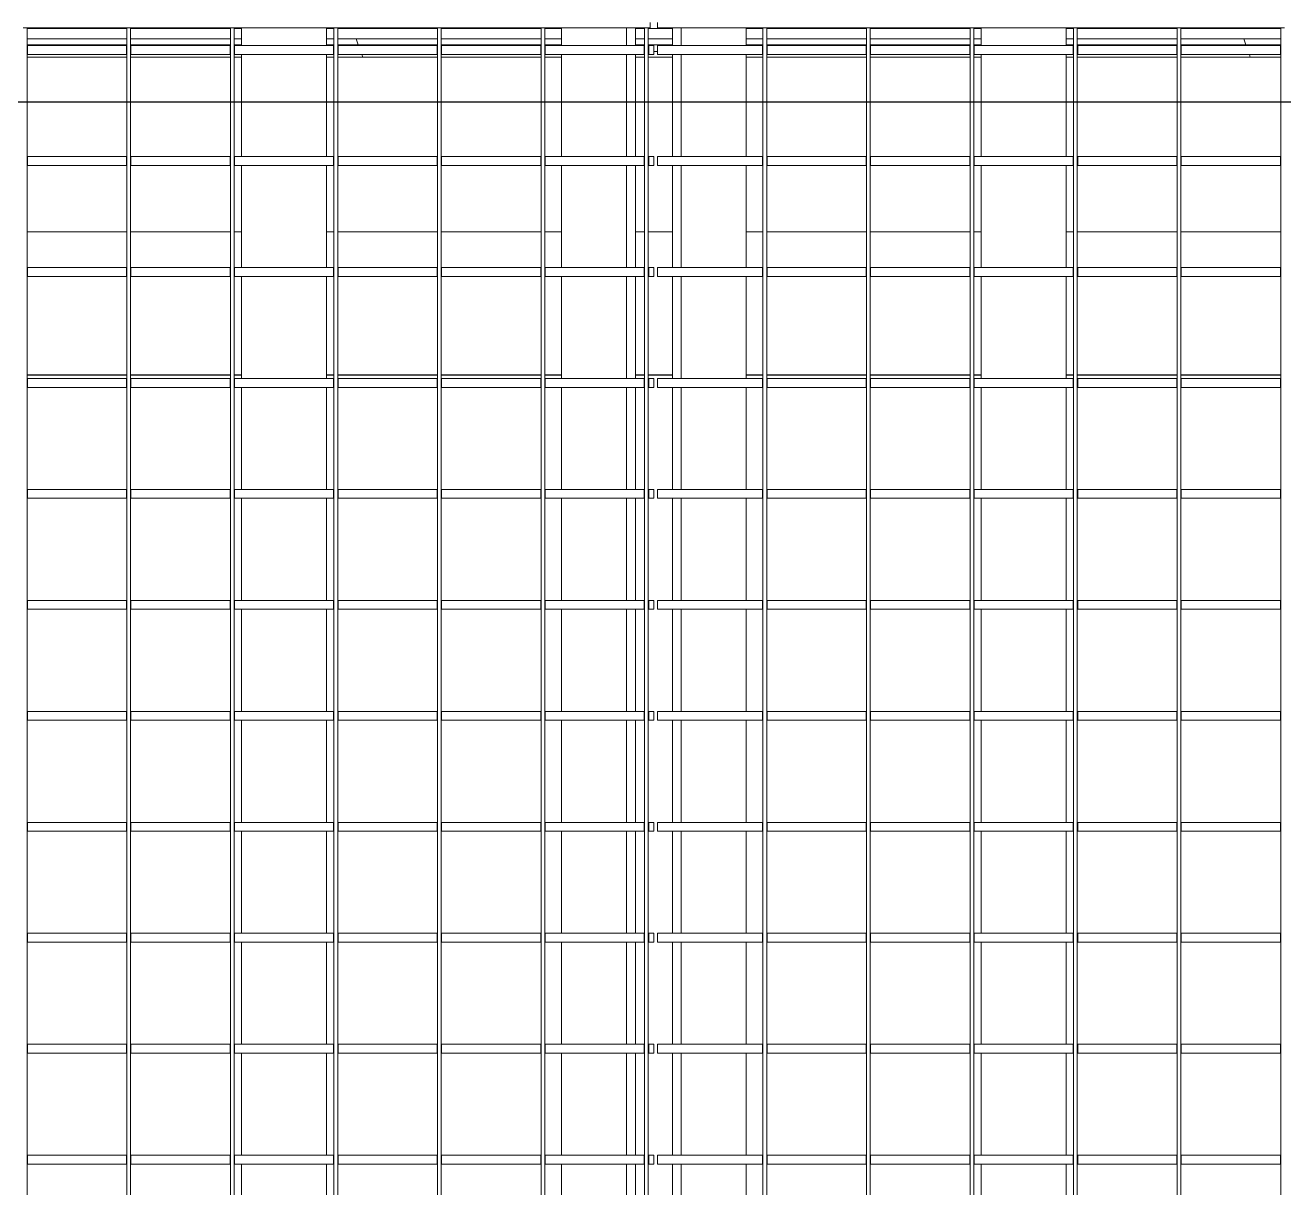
# Model space of a CAD drawing. Extents: x 28911 to 70911, y -59 to 29641.
# Drawn here: x 49923 to 51624, y 21295 to 22866 of the extents above; entities that cross this region are included whole.
import ezdxf

# ---------------------------------------------------------------- set-up
doc = ezdxf.new("R2010")
doc.units = 0
doc.header["$LTSCALE"] = 300
doc.header["$MEASUREMENT"] = 0
doc.linetypes.add('CONTINUA', pattern=[0])
for name, color, linetype, lineweight in [('21 CONTINUA 0.05', 6, 'Continuous', 9), ('22 CONTINUA 0.18', 3, 'Continuous', 18), ('23 CONTINUA 0.35', 4, 'Continuous', 35)]:
    doc.layers.add(name, color=color, linetype=linetype, lineweight=lineweight)

# ---------------------------------------------------------------- blocks, each defined once
blk = doc.blocks.new('A$Cdbd99e87')
at = {"layer": '21 CONTINUA 0.05', "color": 253, "linetype": 'Continuous'}
for p, q in [((4152.5, 1600), (4152.5, -1600)), ((4287.5, 1600), (4287.5, -1600)), ((4292.5, 1600), (4292.5, -1600)), ((4427.5, 1600), (4427.5, -1600)), ((4432.5, 1600), (4432.5, -1600)), ((4567.5, 1600), (4567.5, -1600)), ((4572.5, 1600), (4572.5, -1600)), ((4707.5, 1600), (4707.5, -1600)), ((4712.5, 1600), (4712.5, -1600)), ((4847.5, 1600), (4847.5, -1600)), ((4852.5, 1600), (4852.5, -1600)), ((5007.5, 1600), (5007.5, -1600)), ((5012.5, 1600), (5012.5, -1600)), ((5147.5, 1600), (5147.5, -1600)), ((5152.5, 1600), (5152.5, -1600)), ((5287.5, 1600), (5287.5, -1600)), ((5292.5, 1600), (5292.5, -1600)), ((5427.5, 1600), (5427.5, -1600)), ((5432.5, 1600), (5432.5, -1600)), ((5567.5, 1600), (5567.5, -1600)), ((5572.5, 1600), (5572.5, -1600)), ((5707.5, 1600), (5707.5, -1600)), ((5712.5, 1600), (5712.5, -1600)), ((5847.5, 1600), (5847.5, -1600)), ((4442.5, -64), (4442.5, 74)), ((4557.5, -64), (4557.5, 74)), ((4875, -64), (4875, 74)), ((4963, -64), (4963, 74)), ((4975, -64), (4975, 74)), ((5025, -64), (5025, 74)), ((5037, -64), (5037, 74)), ((5125, -64), (5125, 74)), ((5442.5, -64), (5442.5, 74)), ((5557.5, -64), (5557.5, 74)), ((4153, -64), (4152.5, -64)), ((4153, -64), (4153, -76)), ((4287, -64), (4153, -64)), ((4287, -64), (4287, -76)), ((4287.5, -64), (4287, -64)), ((4293, -64), (4292.5, -64)), ((4293, -64), (4293, -76)), ((4427, -64), (4293, -64)), ((4427, -64), (4427, -76)), ((4427.5, -64), (4427, -64)), ((4433, -64), (4432.5, -64)), ((4433, -64), (4433, -76)), ((4567, -64), (4433, -64)), ((4567, -64), (4567, -76)), ((4567.5, -64), (4567, -64)), ((4573, -64), (4572.5, -64)), ((4573, -64), (4573, -76)), ((4707, -64), (4573, -64)), ((4707, -64), (4707, -76)), ((4707.5, -64), (4707, -64)), ((4713, -64), (4712.5, -64)), ((4713, -64), (4713, -76)), ((4847, -64), (4713, -64)), ((4847, -64), (4847, -76)), ((4847.5, -64), (4847, -64)), ((4853, -64), (4852.5, -64)), ((4853, -64), (4853, -76)), ((4995, -64), (4853, -64)), ((4995, -64), (4995, -76)), ((5000, -64), (5000, -76)), ((5007, -64), (5000, -64)), ((5007, -64), (5007, -76)), ((5007.5, -64), (5007, -64)), ((5013, -64), (5012.5, -64)), ((5013, -64), (5013, -76)), ((5147, -64), (5013, -64)), ((5147, -64), (5147, -76)), ((5147.5, -64), (5147, -64)), ((5153, -64), (5152.5, -64)), ((5153, -64), (5153, -76)), ((5287, -64), (5153, -64)), ((5287, -64), (5287, -76)), ((5287.5, -64), (5287, -64)), ((5293, -64), (5292.5, -64)), ((5293, -64), (5293, -76)), ((5427, -64), (5293, -64)), ((5427, -64), (5427, -76)), ((5427.5, -64), (5427, -64)), ((5433, -64), (5432.5, -64)), ((5433, -64), (5433, -76)), ((5567, -64), (5433, -64)), ((5567, -64), (5567, -76)), ((5567.5, -64), (5567, -64)), ((5573, -64), (5572.5, -64)), ((5573, -64), (5573, -76)), ((5707, -64), (5573, -64)), ((5707, -64), (5707, -76)), ((5707.5, -64), (5707, -64)), ((5713, -64), (5712.5, -64)), ((5713, -64), (5713, -76)), ((5847, -64), (5713, -64)), ((5847, -64), (5847, -76)), ((5847.5, -64), (5847, -64)), ((4152.5, -76), (4153, -76)), ((4287, -76), (4153, -76)), ((4287, -76), (4287.5, -76)), ((4292.5, -76), (4293, -76)), ((4427, -76), (4293, -76)), ((4427, -76), (4427.5, -76)), ((4432.5, -76), (4433, -76)), ((4567, -76), (4433, -76)), ((4442.5, -214), (4442.5, -76)), ((4557.5, -214), (4557.5, -76)), ((4567, -76), (4567.5, -76)), ((4572.5, -76), (4573, -76)), ((4707, -76), (4573, -76)), ((4707, -76), (4707.5, -76)), ((4712.5, -76), (4713, -76)), ((4847, -76), (4713, -76)), ((4847, -76), (4847.5, -76)), ((4852.5, -76), (4853, -76)), ((4995, -76), (4853, -76)), ((4875, -214), (4875, -76)), ((4963, -214), (4963, -76)), ((4975, -214), (4975, -76)), ((5007, -76), (5000, -76)), ((5007, -76), (5007.5, -76)), ((5012.5, -76), (5013, -76)), ((5147, -76), (5013, -76)), ((5025, -214), (5025, -76)), ((5037, -214), (5037, -76)), ((5125, -214), (5125, -76)), ((5147, -76), (5147.5, -76)), ((5152.5, -76), (5153, -76)), ((5287, -76), (5153, -76)), ((5287, -76), (5287.5, -76)), ((5292.5, -76), (5293, -76)), ((5427, -76), (5293, -76)), ((5427, -76), (5427.5, -76)), ((5432.5, -76), (5433, -76)), ((5567, -76), (5433, -76)), ((5442.5, -214), (5442.5, -76)), ((5557.5, -214), (5557.5, -76)), ((5567, -76), (5567.5, -76)), ((5572.5, -76), (5573, -76)), ((5707, -76), (5573, -76)), ((5707, -76), (5707.5, -76)), ((5712.5, -76), (5713, -76)), ((5847, -76), (5713, -76)), ((5847, -76), (5847.5, -76)), ((4153, -214), (4152.5, -214)), ((4153, -214), (4153, -226)), ((4287, -214), (4153, -214)), ((4287, -214), (4287, -226)), ((4287.5, -214), (4287, -214)), ((4293, -214), (4292.5, -214)), ((4293, -214), (4293, -226)), ((4427, -214), (4293, -214)), ((4427, -214), (4427, -226)), ((4427.5, -214), (4427, -214)), ((4433, -214), (4432.5, -214)), ((4433, -214), (4433, -226)), ((4567, -214), (4433, -214)), ((4567, -214), (4567, -226)), ((4567.5, -214), (4567, -214)), ((4573, -214), (4572.5, -214)), ((4573, -214), (4573, -226)), ((4707, -214), (4573, -214)), ((4707, -214), (4707, -226)), ((4707.5, -214), (4707, -214)), ((4713, -214), (4712.5, -214)), ((4713, -214), (4713, -226)), ((4847, -214), (4713, -214)), ((4847, -214), (4847, -226)), ((4847.5, -214), (4847, -214)), ((4853, -214), (4852.5, -214)), ((4853, -214), (4853, -226)), ((4995, -214), (4853, -214)), ((4995, -214), (4995, -226)), ((5000, -214), (5000, -226)), ((5007, -214), (5000, -214)), ((5007, -214), (5007, -226)), ((5007.5, -214), (5007, -214)), ((5013, -214), (5012.5, -214)), ((5013, -214), (5013, -226)), ((5147, -214), (5013, -214)), ((5147, -214), (5147, -226)), ((5147.5, -214), (5147, -214)), ((5153, -214), (5152.5, -214)), ((5153, -214), (5153, -226)), ((5287, -214), (5153, -214)), ((5287, -214), (5287, -226)), ((5287.5, -214), (5287, -214)), ((5293, -214), (5292.5, -214)), ((5293, -214), (5293, -226)), ((5427, -214), (5293, -214)), ((5427, -214), (5427, -226)), ((5427.5, -214), (5427, -214)), ((5433, -214), (5432.5, -214)), ((5433, -214), (5433, -226)), ((5567, -214), (5433, -214)), ((5567, -214), (5567, -226)), ((5567.5, -214), (5567, -214)), ((5573, -214), (5572.5, -214)), ((5573, -214), (5573, -226)), ((5707, -214), (5573, -214)), ((5707, -214), (5707, -226)), ((5707.5, -214), (5707, -214)), ((5713, -214), (5712.5, -214)), ((5713, -214), (5713, -226)), ((5847, -214), (5713, -214)), ((5847, -214), (5847, -226)), ((5847.5, -214), (5847, -214)), ((4152.5, -226), (4153, -226)), ((4287, -226), (4153, -226)), ((4287, -226), (4287.5, -226)), ((4292.5, -226), (4293, -226)), ((4427, -226), (4293, -226)), ((4427, -226), (4427.5, -226)), ((4432.5, -226), (4433, -226)), ((4567, -226), (4433, -226)), ((4442.5, -364), (4442.5, -226)), ((4557.5, -364), (4557.5, -226)), ((4567, -226), (4567.5, -226)), ((4572.5, -226), (4573, -226)), ((4707, -226), (4573, -226)), ((4707, -226), (4707.5, -226)), ((4712.5, -226), (4713, -226)), ((4847, -226), (4713, -226)), ((4847, -226), (4847.5, -226)), ((4852.5, -226), (4853, -226)), ((4995, -226), (4853, -226)), ((4875, -364), (4875, -226)), ((4963, -364), (4963, -226)), ((4975, -364), (4975, -226)), ((5007, -226), (5000, -226)), ((5007, -226), (5007.5, -226)), ((5012.5, -226), (5013, -226)), ((5147, -226), (5013, -226)), ((5025, -364), (5025, -226)), ((5037, -364), (5037, -226)), ((5125, -364), (5125, -226)), ((5147, -226), (5147.5, -226)), ((5152.5, -226), (5153, -226)), ((5287, -226), (5153, -226)), ((5287, -226), (5287.5, -226)), ((5292.5, -226), (5293, -226)), ((5427, -226), (5293, -226)), ((5427, -226), (5427.5, -226)), ((5432.5, -226), (5433, -226)), ((5567, -226), (5433, -226)), ((5442.5, -364), (5442.5, -226)), ((5557.5, -364), (5557.5, -226)), ((5567, -226), (5567.5, -226)), ((5572.5, -226), (5573, -226)), ((5707, -226), (5573, -226)), ((5707, -226), (5707.5, -226)), ((5712.5, -226), (5713, -226)), ((5847, -226), (5713, -226)), ((5847, -226), (5847.5, -226)), ((4153, -364), (4152.5, -364)), ((4153, -364), (4153, -376)), ((4287, -364), (4153, -364)), ((4287, -364), (4287, -376)), ((4287.5, -364), (4287, -364)), ((4293, -364), (4292.5, -364)), ((4293, -364), (4293, -376)), ((4427, -364), (4293, -364)), ((4427, -364), (4427, -376)), ((4427.5, -364), (4427, -364)), ((4433, -364), (4432.5, -364)), ((4433, -364), (4433, -376)), ((4567, -364), (4433, -364)), ((4567, -364), (4567, -376)), ((4567.5, -364), (4567, -364)), ((4573, -364), (4572.5, -364)), ((4573, -364), (4573, -376)), ((4707, -364), (4573, -364)), ((4707, -364), (4707, -376)), ((4707.5, -364), (4707, -364)), ((4713, -364), (4712.5, -364)), ((4713, -364), (4713, -376)), ((4847, -364), (4713, -364)), ((4847, -364), (4847, -376)), ((4847.5, -364), (4847, -364)), ((4853, -364), (4852.5, -364)), ((4853, -364), (4853, -376)), ((4995, -364), (4853, -364)), ((4995, -364), (4995, -376)), ((5000, -364), (5000, -376)), ((5007, -364), (5000, -364)), ((5007, -364), (5007, -376)), ((5007.5, -364), (5007, -364)), ((5013, -364), (5012.5, -364)), ((5013, -364), (5013, -376)), ((5147, -364), (5013, -364)), ((5147, -364), (5147, -376)), ((5147.5, -364), (5147, -364)), ((5153, -364), (5152.5, -364)), ((5153, -364), (5153, -376)), ((5287, -364), (5153, -364)), ((5287, -364), (5287, -376)), ((5287.5, -364), (5287, -364)), ((5293, -364), (5292.5, -364)), ((5293, -364), (5293, -376)), ((5427, -364), (5293, -364)), ((5427, -364), (5427, -376)), ((5427.5, -364), (5427, -364)), ((5433, -364), (5432.5, -364)), ((5433, -364), (5433, -376)), ((5567, -364), (5433, -364)), ((5567, -364), (5567, -376)), ((5567.5, -364), (5567, -364)), ((5573, -364), (5572.5, -364)), ((5573, -364), (5573, -376)), ((5707, -364), (5573, -364)), ((5707, -364), (5707, -376)), ((5707.5, -364), (5707, -364)), ((5713, -364), (5712.5, -364)), ((5713, -364), (5713, -376)), ((5847, -364), (5713, -364)), ((5847, -364), (5847, -376)), ((5847.5, -364), (5847, -364)), ((4152.5, -376), (4153, -376)), ((4287, -376), (4153, -376)), ((4287, -376), (4287.5, -376)), ((4292.5, -376), (4293, -376)), ((4427, -376), (4293, -376)), ((4427, -376), (4427.5, -376)), ((4432.5, -376), (4433, -376)), ((4567, -376), (4433, -376)), ((4442.5, -514), (4442.5, -376)), ((4557.5, -514), (4557.5, -376)), ((4567, -376), (4567.5, -376)), ((4572.5, -376), (4573, -376)), ((4707, -376), (4573, -376)), ((4707, -376), (4707.5, -376)), ((4712.5, -376), (4713, -376)), ((4847, -376), (4713, -376)), ((4847, -376), (4847.5, -376)), ((4852.5, -376), (4853, -376)), ((4995, -376), (4853, -376)), ((4875, -514), (4875, -376)), ((4963, -514), (4963, -376)), ((4975, -514), (4975, -376)), ((5007, -376), (5000, -376)), ((5007, -376), (5007.5, -376)), ((5012.5, -376), (5013, -376)), ((5147, -376), (5013, -376)), ((5025, -514), (5025, -376)), ((5037, -514), (5037, -376)), ((5125, -514), (5125, -376)), ((5147, -376), (5147.5, -376)), ((5152.5, -376), (5153, -376)), ((5287, -376), (5153, -376)), ((5287, -376), (5287.5, -376)), ((5292.5, -376), (5293, -376)), ((5427, -376), (5293, -376)), ((5427, -376), (5427.5, -376)), ((5432.5, -376), (5433, -376)), ((5567, -376), (5433, -376)), ((5442.5, -514), (5442.5, -376)), ((5557.5, -514), (5557.5, -376)), ((5567, -376), (5567.5, -376)), ((5572.5, -376), (5573, -376)), ((5707, -376), (5573, -376)), ((5707, -376), (5707.5, -376)), ((5712.5, -376), (5713, -376)), ((5847, -376), (5713, -376)), ((5847, -376), (5847.5, -376)), ((4153, -514), (4152.5, -514)), ((4152.5, -526), (4153, -526)), ((4153, -514), (4153, -526)), ((4287, -514), (4153, -514)), ((4287, -526), (4153, -526)), ((4287, -514), (4287, -526)), ((4287.5, -514), (4287, -514)), ((4287, -526), (4287.5, -526)), ((4293, -514), (4292.5, -514)), ((4292.5, -526), (4293, -526)), ((4293, -514), (4293, -526)), ((4427, -514), (4293, -514)), ((4427, -526), (4293, -526)), ((4427, -514), (4427, -526)), ((4427.5, -514), (4427, -514)), ((4427, -526), (4427.5, -526)), ((4433, -514), (4432.5, -514)), ((4432.5, -526), (4433, -526)), ((4433, -514), (4433, -526)), ((4567, -514), (4433, -514)), ((4567, -526), (4433, -526)), ((4442.5, -664), (4442.5, -526)), ((4557.5, -664), (4557.5, -526)), ((4567, -514), (4567, -526)), ((4567.5, -514), (4567, -514)), ((4567, -526), (4567.5, -526)), ((4573, -514), (4572.5, -514)), ((4572.5, -526), (4573, -526)), ((4573, -514), (4573, -526)), ((4707, -514), (4573, -514)), ((4707, -526), (4573, -526)), ((4707, -514), (4707, -526)), ((4707.5, -514), (4707, -514)), ((4707, -526), (4707.5, -526)), ((4713, -514), (4712.5, -514)), ((4712.5, -526), (4713, -526)), ((4713, -514), (4713, -526)), ((4847, -514), (4713, -514)), ((4847, -526), (4713, -526)), ((4847, -514), (4847, -526)), ((4847.5, -514), (4847, -514)), ((4847, -526), (4847.5, -526)), ((4853, -514), (4852.5, -514)), ((4852.5, -526), (4853, -526)), ((4853, -514), (4853, -526)), ((4995, -514), (4853, -514)), ((4995, -526), (4853, -526)), ((4875, -664), (4875, -526)), ((4963, -664), (4963, -526)), ((4975, -664), (4975, -526)), ((4995, -514), (4995, -526)), ((5000, -514), (5000, -526)), ((5007, -514), (5000, -514)), ((5007, -526), (5000, -526)), ((5007, -514), (5007, -526)), ((5007.5, -514), (5007, -514)), ((5007, -526), (5007.5, -526)), ((5013, -514), (5012.5, -514)), ((5012.5, -526), (5013, -526)), ((5013, -514), (5013, -526)), ((5147, -514), (5013, -514)), ((5147, -526), (5013, -526)), ((5025, -664), (5025, -526)), ((5037, -664), (5037, -526)), ((5125, -664), (5125, -526)), ((5147, -514), (5147, -526)), ((5147.5, -514), (5147, -514)), ((5147, -526), (5147.5, -526)), ((5153, -514), (5152.5, -514)), ((5152.5, -526), (5153, -526)), ((5153, -514), (5153, -526)), ((5287, -514), (5153, -514)), ((5287, -526), (5153, -526)), ((5287, -514), (5287, -526)), ((5287.5, -514), (5287, -514)), ((5287, -526), (5287.5, -526)), ((5293, -514), (5292.5, -514)), ((5292.5, -526), (5293, -526)), ((5293, -514), (5293, -526)), ((5427, -514), (5293, -514)), ((5427, -526), (5293, -526)), ((5427, -514), (5427, -526)), ((5427.5, -514), (5427, -514)), ((5427, -526), (5427.5, -526)), ((5433, -514), (5432.5, -514)), ((5432.5, -526), (5433, -526)), ((5433, -514), (5433, -526)), ((5567, -514), (5433, -514)), ((5567, -526), (5433, -526)), ((5442.5, -664), (5442.5, -526)), ((5557.5, -664), (5557.5, -526)), ((5567, -514), (5567, -526)), ((5567.5, -514), (5567, -514)), ((5567, -526), (5567.5, -526)), ((5573, -514), (5572.5, -514)), ((5572.5, -526), (5573, -526)), ((5573, -514), (5573, -526)), ((5707, -514), (5573, -514)), ((5707, -526), (5573, -526)), ((5707, -514), (5707, -526)), ((5707.5, -514), (5707, -514)), ((5707, -526), (5707.5, -526)), ((5713, -514), (5712.5, -514)), ((5712.5, -526), (5713, -526)), ((5713, -514), (5713, -526)), ((5847, -514), (5713, -514)), ((5847, -526), (5713, -526)), ((5847, -514), (5847, -526)), ((5847.5, -514), (5847, -514)), ((5847, -526), (5847.5, -526)), ((4153, -664), (4152.5, -664)), ((4152.5, -676), (4153, -676)), ((4153, -664), (4153, -676)), ((4287, -664), (4153, -664)), ((4287, -676), (4153, -676)), ((4287, -664), (4287, -676)), ((4287.5, -664), (4287, -664)), ((4287, -676), (4287.5, -676)), ((4293, -664), (4292.5, -664)), ((4292.5, -676), (4293, -676)), ((4293, -664), (4293, -676)), ((4427, -664), (4293, -664)), ((4427, -676), (4293, -676)), ((4427, -664), (4427, -676)), ((4427.5, -664), (4427, -664)), ((4427, -676), (4427.5, -676)), ((4433, -664), (4432.5, -664)), ((4432.5, -676), (4433, -676)), ((4433, -664), (4433, -676)), ((4567, -664), (4433, -664)), ((4567, -676), (4433, -676)), ((4442.5, -814), (4442.5, -676)), ((4557.5, -814), (4557.5, -676)), ((4567, -664), (4567, -676)), ((4567.5, -664), (4567, -664)), ((4567, -676), (4567.5, -676)), ((4573, -664), (4572.5, -664)), ((4572.5, -676), (4573, -676)), ((4573, -664), (4573, -676)), ((4707, -664), (4573, -664)), ((4707, -676), (4573, -676)), ((4707, -664), (4707, -676)), ((4707.5, -664), (4707, -664)), ((4707, -676), (4707.5, -676)), ((4713, -664), (4712.5, -664)), ((4712.5, -676), (4713, -676)), ((4713, -664), (4713, -676)), ((4847, -664), (4713, -664)), ((4847, -676), (4713, -676)), ((4847, -664), (4847, -676)), ((4847.5, -664), (4847, -664)), ((4847, -676), (4847.5, -676)), ((4853, -664), (4852.5, -664)), ((4852.5, -676), (4853, -676)), ((4853, -664), (4853, -676)), ((4995, -664), (4853, -664)), ((4995, -676), (4853, -676)), ((4875, -814), (4875, -676)), ((4963, -814), (4963, -676)), ((4975, -814), (4975, -676)), ((4995, -664), (4995, -676)), ((5000, -664), (5000, -676)), ((5007, -664), (5000, -664)), ((5007, -676), (5000, -676)), ((5007, -664), (5007, -676)), ((5007.5, -664), (5007, -664)), ((5007, -676), (5007.5, -676)), ((5013, -664), (5012.5, -664)), ((5012.5, -676), (5013, -676)), ((5013, -664), (5013, -676)), ((5147, -664), (5013, -664)), ((5147, -676), (5013, -676)), ((5025, -814), (5025, -676)), ((5037, -814), (5037, -676)), ((5125, -814), (5125, -676)), ((5147, -664), (5147, -676)), ((5147.5, -664), (5147, -664)), ((5147, -676), (5147.5, -676)), ((5153, -664), (5152.5, -664)), ((5152.5, -676), (5153, -676)), ((5153, -664), (5153, -676)), ((5287, -664), (5153, -664)), ((5287, -676), (5153, -676)), ((5287, -664), (5287, -676)), ((5287.5, -664), (5287, -664)), ((5287, -676), (5287.5, -676)), ((5293, -664), (5292.5, -664)), ((5292.5, -676), (5293, -676)), ((5293, -664), (5293, -676)), ((5427, -664), (5293, -664)), ((5427, -676), (5293, -676)), ((5427, -664), (5427, -676)), ((5427.5, -664), (5427, -664)), ((5427, -676), (5427.5, -676)), ((5433, -664), (5432.5, -664)), ((5432.5, -676), (5433, -676)), ((5433, -664), (5433, -676)), ((5567, -664), (5433, -664)), ((5567, -676), (5433, -676)), ((5442.5, -814), (5442.5, -676)), ((5557.5, -814), (5557.5, -676)), ((5567, -664), (5567, -676)), ((5567.5, -664), (5567, -664)), ((5567, -676), (5567.5, -676)), ((5573, -664), (5572.5, -664)), ((5572.5, -676), (5573, -676)), ((5573, -664), (5573, -676)), ((5707, -664), (5573, -664)), ((5707, -676), (5573, -676)), ((5707, -664), (5707, -676)), ((5707.5, -664), (5707, -664)), ((5707, -676), (5707.5, -676)), ((5713, -664), (5712.5, -664)), ((5712.5, -676), (5713, -676)), ((5713, -664), (5713, -676)), ((5847, -664), (5713, -664)), ((5847, -676), (5713, -676)), ((5847, -664), (5847, -676)), ((5847.5, -664), (5847, -664)), ((5847, -676), (5847.5, -676)), ((4153, -814), (4152.5, -814)), ((4153, -814), (4153, -826)), ((4287, -814), (4153, -814)), ((4287, -814), (4287, -826)), ((4287.5, -814), (4287, -814)), ((4293, -814), (4292.5, -814)), ((4293, -814), (4293, -826)), ((4427, -814), (4293, -814)), ((4427, -814), (4427, -826)), ((4427.5, -814), (4427, -814)), ((4433, -814), (4432.5, -814)), ((4433, -814), (4433, -826)), ((4567, -814), (4433, -814)), ((4567, -814), (4567, -826)), ((4567.5, -814), (4567, -814)), ((4573, -814), (4572.5, -814)), ((4573, -814), (4573, -826)), ((4707, -814), (4573, -814)), ((4707, -814), (4707, -826)), ((4707.5, -814), (4707, -814)), ((4713, -814), (4712.5, -814)), ((4713, -814), (4713, -826)), ((4847, -814), (4713, -814)), ((4847, -814), (4847, -826)), ((4847.5, -814), (4847, -814)), ((4853, -814), (4852.5, -814)), ((4853, -814), (4853, -826)), ((4995, -814), (4853, -814)), ((4995, -814), (4995, -826)), ((5007, -814), (5000, -814)), ((5000, -814), (5000, -826)), ((5007, -814), (5007, -826)), ((5007.5, -814), (5007, -814)), ((5013, -814), (5012.5, -814)), ((5013, -814), (5013, -826)), ((5147, -814), (5013, -814)), ((5147, -814), (5147, -826)), ((5147.5, -814), (5147, -814)), ((5153, -814), (5152.5, -814)), ((5153, -814), (5153, -826)), ((5287, -814), (5153, -814)), ((5287, -814), (5287, -826)), ((5287.5, -814), (5287, -814)), ((5293, -814), (5292.5, -814)), ((5293, -814), (5293, -826)), ((5427, -814), (5293, -814)), ((5427, -814), (5427, -826)), ((5427.5, -814), (5427, -814)), ((5433, -814), (5432.5, -814)), ((5433, -814), (5433, -826)), ((5567, -814), (5433, -814)), ((5567, -814), (5567, -826)), ((5567.5, -814), (5567, -814)), ((5573, -814), (5572.5, -814)), ((5573, -814), (5573, -826)), ((5707, -814), (5573, -814)), ((5707, -814), (5707, -826)), ((5707.5, -814), (5707, -814)), ((5713, -814), (5712.5, -814)), ((5713, -814), (5713, -826)), ((5847, -814), (5713, -814)), ((5847, -814), (5847, -826)), ((5847.5, -814), (5847, -814)), ((4152.5, -826), (4153, -826)), ((4287, -826), (4153, -826)), ((4287, -826), (4287.5, -826)), ((4292.5, -826), (4293, -826)), ((4427, -826), (4293, -826)), ((4427, -826), (4427.5, -826)), ((4432.5, -826), (4433, -826)), ((4567, -826), (4433, -826)), ((4442.5, -964), (4442.5, -826)), ((4557.5, -964), (4557.5, -826)), ((4567, -826), (4567.5, -826)), ((4572.5, -826), (4573, -826)), ((4707, -826), (4573, -826)), ((4707, -826), (4707.5, -826)), ((4712.5, -826), (4713, -826)), ((4847, -826), (4713, -826)), ((4847, -826), (4847.5, -826)), ((4852.5, -826), (4853, -826)), ((4995, -826), (4853, -826)), ((4875, -964), (4875, -826)), ((4963, -964), (4963, -826)), ((4975, -964), (4975, -826)), ((5007, -826), (5000, -826)), ((5007, -826), (5007.5, -826)), ((5012.5, -826), (5013, -826)), ((5147, -826), (5013, -826)), ((5025, -964), (5025, -826)), ((5037, -964), (5037, -826)), ((5125, -964), (5125, -826)), ((5147, -826), (5147.5, -826)), ((5152.5, -826), (5153, -826)), ((5287, -826), (5153, -826)), ((5287, -826), (5287.5, -826)), ((5292.5, -826), (5293, -826)), ((5427, -826), (5293, -826)), ((5427, -826), (5427.5, -826)), ((5432.5, -826), (5433, -826)), ((5567, -826), (5433, -826)), ((5442.5, -964), (5442.5, -826)), ((5557.5, -964), (5557.5, -826)), ((5567, -826), (5567.5, -826)), ((5572.5, -826), (5573, -826)), ((5707, -826), (5573, -826)), ((5707, -826), (5707.5, -826)), ((5712.5, -826), (5713, -826)), ((5847, -826), (5713, -826)), ((5847, -826), (5847.5, -826)), ((4153, -964), (4152.5, -964)), ((4153, -964), (4153, -976)), ((4287, -964), (4153, -964)), ((4287, -964), (4287, -976)), ((4287.5, -964), (4287, -964)), ((4293, -964), (4292.5, -964)), ((4293, -964), (4293, -976)), ((4427, -964), (4293, -964)), ((4427, -964), (4427, -976)), ((4427.5, -964), (4427, -964)), ((4433, -964), (4432.5, -964)), ((4433, -964), (4433, -976)), ((4567, -964), (4433, -964)), ((4567, -964), (4567, -976)), ((4567.5, -964), (4567, -964)), ((4573, -964), (4572.5, -964)), ((4573, -964), (4573, -976)), ((4707, -964), (4573, -964)), ((4707, -964), (4707, -976)), ((4707.5, -964), (4707, -964)), ((4713, -964), (4712.5, -964)), ((4713, -964), (4713, -976)), ((4847, -964), (4713, -964)), ((4847, -964), (4847, -976)), ((4847.5, -964), (4847, -964)), ((4853, -964), (4852.5, -964)), ((4853, -964), (4853, -976)), ((4995, -964), (4853, -964)), ((4995, -964), (4995, -976)), ((5007, -964), (5000, -964)), ((5000, -964), (5000, -976)), ((5007, -964), (5007, -976)), ((5007.5, -964), (5007, -964)), ((5013, -964), (5012.5, -964)), ((5013, -964), (5013, -976)), ((5147, -964), (5013, -964)), ((5147, -964), (5147, -976)), ((5147.5, -964), (5147, -964)), ((5153, -964), (5152.5, -964)), ((5153, -964), (5153, -976)), ((5287, -964), (5153, -964)), ((5287, -964), (5287, -976)), ((5287.5, -964), (5287, -964)), ((5293, -964), (5292.5, -964)), ((5293, -964), (5293, -976)), ((5427, -964), (5293, -964)), ((5427, -964), (5427, -976)), ((5427.5, -964), (5427, -964)), ((5433, -964), (5432.5, -964)), ((5433, -964), (5433, -976)), ((5567, -964), (5433, -964)), ((5567, -964), (5567, -976)), ((5567.5, -964), (5567, -964)), ((5573, -964), (5572.5, -964)), ((5573, -964), (5573, -976)), ((5707, -964), (5573, -964)), ((5707, -964), (5707, -976)), ((5707.5, -964), (5707, -964)), ((5713, -964), (5712.5, -964)), ((5713, -964), (5713, -976)), ((5847, -964), (5713, -964)), ((5847, -964), (5847, -976)), ((5847.5, -964), (5847, -964)), ((4152.5, -976), (4153, -976)), ((4287, -976), (4153, -976)), ((4287, -976), (4287.5, -976)), ((4292.5, -976), (4293, -976)), ((4427, -976), (4293, -976)), ((4427, -976), (4427.5, -976)), ((4432.5, -976), (4433, -976)), ((4567, -976), (4433, -976)), ((4442.5, -1114), (4442.5, -976)), ((4557.5, -1114), (4557.5, -976)), ((4567, -976), (4567.5, -976)), ((4572.5, -976), (4573, -976)), ((4707, -976), (4573, -976)), ((4707, -976), (4707.5, -976)), ((4712.5, -976), (4713, -976)), ((4847, -976), (4713, -976)), ((4847, -976), (4847.5, -976)), ((4852.5, -976), (4853, -976)), ((4995, -976), (4853, -976)), ((4875, -1114), (4875, -976)), ((4963, -1114), (4963, -976)), ((4975, -1114), (4975, -976)), ((5007, -976), (5000, -976)), ((5007, -976), (5007.5, -976)), ((5012.5, -976), (5013, -976)), ((5147, -976), (5013, -976)), ((5025, -1114), (5025, -976)), ((5037, -1114), (5037, -976)), ((5125, -1114), (5125, -976)), ((5147, -976), (5147.5, -976)), ((5152.5, -976), (5153, -976)), ((5287, -976), (5153, -976)), ((5287, -976), (5287.5, -976)), ((5292.5, -976), (5293, -976)), ((5427, -976), (5293, -976)), ((5427, -976), (5427.5, -976)), ((5432.5, -976), (5433, -976)), ((5567, -976), (5433, -976)), ((5442.5, -1114), (5442.5, -976)), ((5557.5, -1114), (5557.5, -976)), ((5567, -976), (5567.5, -976)), ((5572.5, -976), (5573, -976)), ((5707, -976), (5573, -976)), ((5707, -976), (5707.5, -976)), ((5712.5, -976), (5713, -976)), ((5847, -976), (5713, -976)), ((5847, -976), (5847.5, -976)), ((4153, -1114), (4152.5, -1114)), ((4153, -1114), (4153, -1126)), ((4287, -1114), (4153, -1114)), ((4287, -1114), (4287, -1126)), ((4287.5, -1114), (4287, -1114)), ((4293, -1114), (4292.5, -1114)), ((4293, -1114), (4293, -1126)), ((4427, -1114), (4293, -1114)), ((4427, -1114), (4427, -1126)), ((4427.5, -1114), (4427, -1114)), ((4433, -1114), (4432.5, -1114)), ((4433, -1114), (4433, -1126)), ((4567, -1114), (4433, -1114)), ((4567, -1114), (4567, -1126)), ((4567.5, -1114), (4567, -1114)), ((4573, -1114), (4572.5, -1114)), ((4573, -1114), (4573, -1126)), ((4707, -1114), (4573, -1114)), ((4707, -1114), (4707, -1126)), ((4707.5, -1114), (4707, -1114)), ((4713, -1114), (4712.5, -1114)), ((4713, -1114), (4713, -1126)), ((4847, -1114), (4713, -1114)), ((4847, -1114), (4847, -1126)), ((4847.5, -1114), (4847, -1114)), ((4853, -1114), (4852.5, -1114)), ((4853, -1114), (4853, -1126)), ((4995, -1114), (4853, -1114)), ((4995, -1114), (4995, -1126)), ((5000, -1114), (5000, -1126)), ((5007, -1114), (5000, -1114)), ((5007, -1114), (5007, -1126)), ((5007.5, -1114), (5007, -1114)), ((5013, -1114), (5012.5, -1114)), ((5013, -1114), (5013, -1126)), ((5147, -1114), (5013, -1114)), ((5147, -1114), (5147, -1126)), ((5147.5, -1114), (5147, -1114)), ((5153, -1114), (5152.5, -1114)), ((5153, -1114), (5153, -1126)), ((5287, -1114), (5153, -1114)), ((5287, -1114), (5287, -1126)), ((5287.5, -1114), (5287, -1114)), ((5293, -1114), (5292.5, -1114)), ((5293, -1114), (5293, -1126)), ((5427, -1114), (5293, -1114)), ((5427, -1114), (5427, -1126)), ((5427.5, -1114), (5427, -1114)), ((5433, -1114), (5432.5, -1114)), ((5433, -1114), (5433, -1126)), ((5567, -1114), (5433, -1114)), ((5567, -1114), (5567, -1126)), ((5567.5, -1114), (5567, -1114)), ((5573, -1114), (5572.5, -1114)), ((5573, -1114), (5573, -1126)), ((5707, -1114), (5573, -1114)), ((5707, -1114), (5707, -1126)), ((5707.5, -1114), (5707, -1114)), ((5713, -1114), (5712.5, -1114)), ((5713, -1114), (5713, -1126)), ((5847, -1114), (5713, -1114)), ((5847, -1114), (5847, -1126)), ((5847.5, -1114), (5847, -1114)), ((4152.5, -1126), (4153, -1126)), ((4152.5, -1130.3), (4287.5, -1130.3)), ((4152.5, -1130.5), (4287.5, -1130.5)), ((4287.5, -1131), (4152.5, -1131)), ((4287, -1126), (4153, -1126)), ((4287, -1126), (4287.5, -1126)), ((4292.5, -1126), (4293, -1126)), ((4292.5, -1130.3), (4427.5, -1130.3)), ((4292.5, -1130.5), (4427.5, -1130.5)), ((4427.5, -1131), (4292.5, -1131)), ((4427, -1126), (4293, -1126)), ((4427, -1126), (4427.5, -1126)), ((4432.5, -1126), (4433, -1126)), ((4432.5, -1130.3), (4442.5, -1130.3)), ((4432.5, -1130.5), (4442.5, -1130.5)), ((4442.5, -1131), (4432.5, -1131)), ((4567, -1126), (4433, -1126)), ((4442.5, -1264), (4442.5, -1126)), ((4557.5, -1264), (4557.5, -1126)), ((4557.5, -1130.3), (4567.5, -1130.3)), ((4557.5, -1130.5), (4567.5, -1130.5)), ((4567.5, -1131), (4557.5, -1131)), ((4567, -1126), (4567.5, -1126)), ((4572.5, -1126), (4573, -1126)), ((4572.5, -1130.3), (4707.5, -1130.3)), ((4572.5, -1130.5), (4707.5, -1130.5)), ((4707.5, -1131), (4572.5, -1131)), ((4707, -1126), (4573, -1126)), ((4707, -1126), (4707.5, -1126)), ((4712.5, -1126), (4713, -1126)), ((4712.5, -1130.3), (4847.5, -1130.3)), ((4712.5, -1130.5), (4847.5, -1130.5)), ((4847.5, -1131), (4712.5, -1131)), ((4847, -1126), (4713, -1126)), ((4847, -1126), (4847.5, -1126)), ((4852.5, -1126), (4853, -1126)), ((4852.5, -1130.3), (4875, -1130.3)), ((4852.5, -1130.5), (4875, -1130.5)), ((4875, -1131), (4852.5, -1131)), ((4995, -1126), (4853, -1126)), ((4875, -1264), (4875, -1126)), ((4963, -1264), (4963, -1126)), ((4975, -1264), (4975, -1126)), ((4975, -1130.3), (5007.5, -1130.3)), ((4975, -1130.5), (5007.5, -1130.5)), ((5007.5, -1131), (4975, -1131)), ((5007, -1126), (5000, -1126)), ((5007, -1126), (5007.5, -1126)), ((5012.5, -1126), (5013, -1126)), ((5012.5, -1130.3), (5025, -1130.3)), ((5012.5, -1130.5), (5025, -1130.5)), ((5025, -1131), (5012.5, -1131)), ((5147, -1126), (5013, -1126)), ((5025, -1264), (5025, -1126)), ((5037, -1264), (5037, -1126)), ((5125, -1264), (5125, -1126)), ((5125, -1130.3), (5147.5, -1130.3)), ((5125, -1130.5), (5147.5, -1130.5)), ((5147.5, -1131), (5125, -1131)), ((5147, -1126), (5147.5, -1126)), ((5152.5, -1126), (5153, -1126)), ((5152.5, -1130.3), (5287.5, -1130.3)), ((5152.5, -1130.5), (5287.5, -1130.5)), ((5287.5, -1131), (5152.5, -1131)), ((5287, -1126), (5153, -1126)), ((5287, -1126), (5287.5, -1126)), ((5292.5, -1126), (5293, -1126)), ((5292.5, -1130.3), (5427.5, -1130.3)), ((5292.5, -1130.5), (5427.5, -1130.5)), ((5427.5, -1131), (5292.5, -1131)), ((5427, -1126), (5293, -1126)), ((5427, -1126), (5427.5, -1126)), ((5432.5, -1126), (5433, -1126)), ((5432.5, -1130.3), (5442.5, -1130.3)), ((5432.5, -1130.5), (5442.5, -1130.5)), ((5442.5, -1131), (5432.5, -1131)), ((5567, -1126), (5433, -1126)), ((5442.5, -1264), (5442.5, -1126)), ((5557.5, -1264), (5557.5, -1126)), ((5557.5, -1130.3), (5567.5, -1130.3)), ((5557.5, -1130.5), (5567.5, -1130.5)), ((5567.5, -1131), (5557.5, -1131)), ((5567, -1126), (5567.5, -1126)), ((5572.5, -1126), (5573, -1126)), ((5572.5, -1130.3), (5707.5, -1130.3)), ((5572.5, -1130.5), (5707.5, -1130.5)), ((5707.5, -1131), (5572.5, -1131)), ((5707, -1126), (5573, -1126)), ((5707, -1126), (5707.5, -1126)), ((5712.5, -1126), (5713, -1126)), ((5712.5, -1130.3), (5847.5, -1130.3)), ((5712.5, -1130.5), (5847.5, -1130.5)), ((5847.5, -1131), (5712.5, -1131)), ((5847, -1126), (5713, -1126)), ((5847, -1126), (5847.5, -1126)), ((4153, -1264), (4152.5, -1264)), ((4152.5, -1276), (4153, -1276)), ((4153, -1264), (4153, -1276)), ((4287, -1264), (4153, -1264)), ((4287, -1276), (4153, -1276)), ((4287, -1264), (4287, -1276)), ((4287.5, -1264), (4287, -1264)), ((4287, -1276), (4287.5, -1276)), ((4293, -1264), (4292.5, -1264)), ((4292.5, -1276), (4293, -1276)), ((4293, -1264), (4293, -1276)), ((4427, -1264), (4293, -1264)), ((4427, -1276), (4293, -1276)), ((4427, -1264), (4427, -1276)), ((4427.5, -1264), (4427, -1264)), ((4427, -1276), (4427.5, -1276)), ((4433, -1264), (4432.5, -1264)), ((4432.5, -1276), (4433, -1276)), ((4433, -1264), (4433, -1276)), ((4567, -1264), (4433, -1264)), ((4567, -1276), (4433, -1276)), ((4442.5, -1414), (4442.5, -1276)), ((4557.5, -1414), (4557.5, -1276)), ((4567, -1264), (4567, -1276)), ((4567.5, -1264), (4567, -1264)), ((4567, -1276), (4567.5, -1276)), ((4573, -1264), (4572.5, -1264)), ((4572.5, -1276), (4573, -1276)), ((4573, -1264), (4573, -1276)), ((4707, -1264), (4573, -1264)), ((4707, -1276), (4573, -1276)), ((4707, -1264), (4707, -1276)), ((4707.5, -1264), (4707, -1264)), ((4707, -1276), (4707.5, -1276)), ((4713, -1264), (4712.5, -1264)), ((4712.5, -1276), (4713, -1276)), ((4713, -1264), (4713, -1276)), ((4847, -1264), (4713, -1264)), ((4847, -1276), (4713, -1276)), ((4847, -1264), (4847, -1276)), ((4847.5, -1264), (4847, -1264)), ((4847, -1276), (4847.5, -1276)), ((4853, -1264), (4852.5, -1264)), ((4852.5, -1276), (4853, -1276)), ((4853, -1264), (4853, -1276)), ((4995, -1264), (4853, -1264)), ((4995, -1276), (4853, -1276)), ((4875, -1414), (4875, -1276)), ((4963, -1414), (4963, -1276)), ((4975, -1414), (4975, -1276)), ((4995, -1264), (4995, -1276)), ((5000, -1264), (5000, -1276)), ((5007, -1264), (5000, -1264)), ((5007, -1276), (5000, -1276)), ((5007, -1264), (5007, -1276)), ((5007.5, -1264), (5007, -1264)), ((5007, -1276), (5007.5, -1276)), ((5013, -1264), (5012.5, -1264)), ((5012.5, -1276), (5013, -1276)), ((5013, -1264), (5013, -1276)), ((5147, -1264), (5013, -1264)), ((5147, -1276), (5013, -1276)), ((5025, -1414), (5025, -1276)), ((5037, -1414), (5037, -1276)), ((5125, -1414), (5125, -1276)), ((5147, -1264), (5147, -1276)), ((5147.5, -1264), (5147, -1264)), ((5147, -1276), (5147.5, -1276)), ((5153, -1264), (5152.5, -1264)), ((5152.5, -1276), (5153, -1276)), ((5153, -1264), (5153, -1276)), ((5287, -1264), (5153, -1264)), ((5287, -1276), (5153, -1276)), ((5287, -1264), (5287, -1276)), ((5287.5, -1264), (5287, -1264)), ((5287, -1276), (5287.5, -1276)), ((5293, -1264), (5292.5, -1264)), ((5292.5, -1276), (5293, -1276)), ((5293, -1264), (5293, -1276)), ((5427, -1264), (5293, -1264)), ((5427, -1276), (5293, -1276)), ((5427, -1264), (5427, -1276)), ((5427.5, -1264), (5427, -1264)), ((5427, -1276), (5427.5, -1276)), ((5433, -1264), (5432.5, -1264)), ((5432.5, -1276), (5433, -1276)), ((5433, -1264), (5433, -1276)), ((5567, -1264), (5433, -1264)), ((5567, -1276), (5433, -1276)), ((5442.5, -1414), (5442.5, -1276)), ((5557.5, -1414), (5557.5, -1276)), ((5567, -1264), (5567, -1276)), ((5567.5, -1264), (5567, -1264)), ((5567, -1276), (5567.5, -1276)), ((5573, -1264), (5572.5, -1264)), ((5572.5, -1276), (5573, -1276)), ((5573, -1264), (5573, -1276)), ((5707, -1264), (5573, -1264)), ((5707, -1276), (5573, -1276)), ((5707, -1264), (5707, -1276)), ((5707.5, -1264), (5707, -1264)), ((5707, -1276), (5707.5, -1276)), ((5713, -1264), (5712.5, -1264)), ((5712.5, -1276), (5713, -1276)), ((5713, -1264), (5713, -1276)), ((5847, -1264), (5713, -1264)), ((5847, -1276), (5713, -1276)), ((5847, -1264), (5847, -1276)), ((5847.5, -1264), (5847, -1264)), ((5847, -1276), (5847.5, -1276)), ((4287.5, -1324), (4152.5, -1324)), ((4427.5, -1324), (4292.5, -1324)), ((4442.5, -1324), (4432.5, -1324)), ((4567.5, -1324), (4557.5, -1324)), ((4707.5, -1324), (4572.5, -1324)), ((4847.5, -1324), (4712.5, -1324)), ((4875, -1324), (4852.5, -1324)), ((5007.5, -1324), (4975, -1324)), ((5025, -1324), (5012.5, -1324)), ((5147.5, -1324), (5125, -1324)), ((5287.5, -1324), (5152.5, -1324)), ((5427.5, -1324), (5292.5, -1324)), ((5442.5, -1324), (5432.5, -1324)), ((5567.5, -1324), (5557.5, -1324)), ((5707.5, -1324), (5572.5, -1324)), ((5847.5, -1324), (5712.5, -1324)), ((4153, -1414), (4152.5, -1414)), ((4152.5, -1426), (4153, -1426)), ((4153, -1414), (4153, -1426)), ((4287, -1414), (4153, -1414)), ((4287, -1426), (4153, -1426)), ((4287, -1414), (4287, -1426)), ((4287.5, -1414), (4287, -1414)), ((4287, -1426), (4287.5, -1426)), ((4293, -1414), (4292.5, -1414)), ((4292.5, -1426), (4293, -1426)), ((4293, -1414), (4293, -1426)), ((4427, -1414), (4293, -1414)), ((4427, -1426), (4293, -1426)), ((4427, -1414), (4427, -1426)), ((4427.5, -1414), (4427, -1414)), ((4427, -1426), (4427.5, -1426)), ((4433, -1414), (4432.5, -1414)), ((4432.5, -1426), (4433, -1426)), ((4433, -1414), (4433, -1426)), ((4567, -1414), (4433, -1414)), ((4567, -1426), (4433, -1426)), ((4442.5, -1564), (4442.5, -1426)), ((4557.5, -1564), (4557.5, -1426)), ((4567, -1414), (4567, -1426)), ((4567.5, -1414), (4567, -1414)), ((4567, -1426), (4567.5, -1426)), ((4573, -1414), (4572.5, -1414)), ((4572.5, -1426), (4573, -1426)), ((4573, -1414), (4573, -1426)), ((4707, -1414), (4573, -1414)), ((4707, -1426), (4573, -1426)), ((4707, -1414), (4707, -1426)), ((4707.5, -1414), (4707, -1414)), ((4707, -1426), (4707.5, -1426)), ((4713, -1414), (4712.5, -1414)), ((4712.5, -1426), (4713, -1426)), ((4713, -1414), (4713, -1426)), ((4847, -1414), (4713, -1414)), ((4847, -1426), (4713, -1426)), ((4847, -1414), (4847, -1426)), ((4847.5, -1414), (4847, -1414)), ((4847, -1426), (4847.5, -1426)), ((4853, -1414), (4852.5, -1414)), ((4852.5, -1426), (4853, -1426)), ((4853, -1414), (4853, -1426)), ((4995, -1414), (4853, -1414)), ((4995, -1426), (4853, -1426)), ((4875, -1564), (4875, -1426)), ((4963, -1564), (4963, -1426)), ((4975, -1564), (4975, -1426)), ((4995, -1414), (4995, -1426)), ((5000, -1414), (5000, -1426)), ((5007, -1414), (5000, -1414)), ((5007, -1426), (5000, -1426)), ((5007, -1414), (5007, -1426)), ((5007.5, -1414), (5007, -1414)), ((5007, -1426), (5007.5, -1426)), ((5013, -1414), (5012.5, -1414)), ((5012.5, -1426), (5013, -1426)), ((5013, -1414), (5013, -1426)), ((5147, -1414), (5013, -1414)), ((5147, -1426), (5013, -1426)), ((5025, -1564), (5025, -1426)), ((5037, -1564), (5037, -1426)), ((5125, -1564), (5125, -1426)), ((5147, -1414), (5147, -1426)), ((5147.5, -1414), (5147, -1414)), ((5147, -1426), (5147.5, -1426)), ((5153, -1414), (5152.5, -1414)), ((5152.5, -1426), (5153, -1426)), ((5153, -1414), (5153, -1426)), ((5287, -1414), (5153, -1414)), ((5287, -1426), (5153, -1426)), ((5287, -1414), (5287, -1426)), ((5287.5, -1414), (5287, -1414)), ((5287, -1426), (5287.5, -1426)), ((5293, -1414), (5292.5, -1414)), ((5292.5, -1426), (5293, -1426)), ((5293, -1414), (5293, -1426)), ((5427, -1414), (5293, -1414)), ((5427, -1426), (5293, -1426)), ((5427, -1414), (5427, -1426)), ((5427.5, -1414), (5427, -1414)), ((5427, -1426), (5427.5, -1426)), ((5433, -1414), (5432.5, -1414)), ((5432.5, -1426), (5433, -1426)), ((5433, -1414), (5433, -1426)), ((5567, -1414), (5433, -1414)), ((5567, -1426), (5433, -1426)), ((5442.5, -1564), (5442.5, -1426)), ((5557.5, -1564), (5557.5, -1426)), ((5567, -1414), (5567, -1426)), ((5567.5, -1414), (5567, -1414)), ((5567, -1426), (5567.5, -1426)), ((5573, -1414), (5572.5, -1414)), ((5572.5, -1426), (5573, -1426)), ((5573, -1414), (5573, -1426)), ((5707, -1414), (5573, -1414)), ((5707, -1426), (5573, -1426)), ((5707, -1414), (5707, -1426)), ((5707.5, -1414), (5707, -1414)), ((5707, -1426), (5707.5, -1426)), ((5713, -1414), (5712.5, -1414)), ((5712.5, -1426), (5713, -1426)), ((5713, -1414), (5713, -1426)), ((5847, -1414), (5713, -1414)), ((5847, -1426), (5713, -1426)), ((5847, -1414), (5847, -1426)), ((5847.5, -1414), (5847, -1414)), ((5847, -1426), (5847.5, -1426)), ((4152.5, -1560.3), (4287.5, -1560.3)), ((4153, -1564), (4152.5, -1564)), ((4153, -1564), (4153, -1576)), ((4287, -1564), (4153, -1564)), ((4193.6, -1560.3), (4194.9, -1564)), ((4287, -1564), (4287, -1576)), ((4287.5, -1564), (4287, -1564)), ((4292.5, -1560.3), (4427.5, -1560.3)), ((4293, -1564), (4292.5, -1564)), ((4293, -1564), (4293, -1576)), ((4427, -1564), (4293, -1564)), ((4427, -1564), (4427, -1576)), ((4427.5, -1564), (4427, -1564)), ((4432.5, -1560.3), (4442.5, -1560.3)), ((4433, -1564), (4432.5, -1564)), ((4433, -1564), (4433, -1576)), ((4567, -1564), (4433, -1564)), ((4557.5, -1560.3), (4567.5, -1560.3)), ((4567, -1564), (4567, -1576)), ((4567.5, -1564), (4567, -1564)), ((4572.5, -1560.3), (4707.5, -1560.3)), ((4573, -1564), (4572.5, -1564)), ((4573, -1564), (4573, -1576)), ((4707, -1564), (4573, -1564)), ((4707, -1564), (4707, -1576)), ((4707.5, -1564), (4707, -1564)), ((4712.5, -1560.3), (4847.5, -1560.3)), ((4713, -1564), (4712.5, -1564)), ((4713, -1564), (4713, -1576)), ((4847, -1564), (4713, -1564)), ((4847, -1564), (4847, -1576)), ((4847.5, -1564), (4847, -1564)), ((4852.5, -1560.3), (4875, -1560.3)), ((4853, -1564), (4852.5, -1564)), ((4853, -1564), (4853, -1576)), ((4995, -1564), (4853, -1564)), ((4975, -1560.3), (5007.5, -1560.3)), ((4995, -1564), (4995, -1576)), ((5007, -1564), (5000, -1564)), ((5000, -1564), (5000, -1576)), ((5007, -1564), (5007, -1576)), ((5007.5, -1564), (5007, -1564)), ((5012.5, -1560.3), (5025, -1560.3)), ((5013, -1564), (5012.5, -1564)), ((5013, -1564), (5013, -1576)), ((5147, -1564), (5013, -1564)), ((5125, -1560.3), (5147.5, -1560.3)), ((5147, -1564), (5147, -1576)), ((5147.5, -1564), (5147, -1564)), ((5152.5, -1560.3), (5287.5, -1560.3)), ((5153, -1564), (5152.5, -1564)), ((5153, -1564), (5153, -1576)), ((5287, -1564), (5153, -1564)), ((5287, -1564), (5287, -1576)), ((5287.5, -1564), (5287, -1564)), ((5292.5, -1560.3), (5393.6, -1560.3)), ((5293, -1564), (5292.5, -1564)), ((5293, -1564), (5293, -1576)), ((5427, -1564), (5293, -1564)), ((5393.6, -1560.3), (5394.9, -1564)), ((5393.6, -1560.3), (5427.5, -1560.3)), ((5427, -1564), (5427, -1576)), ((5427.5, -1564), (5427, -1564)), ((5432.5, -1560.3), (5442.5, -1560.3)), ((5433, -1564), (5432.5, -1564)), ((5433, -1564), (5433, -1576)), ((5567, -1564), (5433, -1564)), ((5557.5, -1560.3), (5567.5, -1560.3)), ((5567, -1564), (5567, -1576)), ((5567.5, -1564), (5567, -1564)), ((5572.5, -1560.3), (5707.5, -1560.3)), ((5573, -1564), (5572.5, -1564)), ((5573, -1564), (5573, -1576)), ((5707, -1564), (5573, -1564)), ((5707, -1564), (5707, -1576)), ((5707.5, -1564), (5707, -1564)), ((5712.5, -1560.3), (5847.5, -1560.3)), ((5713, -1564), (5712.5, -1564)), ((5713, -1564), (5713, -1576)), ((5847, -1564), (5713, -1564)), ((5847, -1564), (5847, -1576)), ((5847.5, -1564), (5847, -1564)), ((4152.5, -1576), (4153, -1576)), ((4152.5, -1577.2), (4287.5, -1577.2)), ((4287, -1576), (4153, -1576)), ((4199.6, -1577.2), (4199.2, -1576)), ((4199.6, -1577.2), (4202.4, -1585)), ((4287, -1576), (4287.5, -1576)), ((4292.5, -1576), (4293, -1576)), ((4292.5, -1577.2), (4427.5, -1577.2)), ((4427, -1576), (4293, -1576)), ((4427, -1576), (4427.5, -1576)), ((4432.5, -1576), (4433, -1576)), ((4432.5, -1577.2), (4442.5, -1577.2)), ((4567, -1576), (4433, -1576)), ((4442.5, -1600), (4442.5, -1576)), ((4557.5, -1600), (4557.5, -1576)), ((4557.5, -1577.2), (4567.5, -1577.2)), ((4567, -1576), (4567.5, -1576)), ((4572.5, -1576), (4573, -1576)), ((4572.5, -1577.2), (4707.5, -1577.2)), ((4707, -1576), (4573, -1576)), ((4707, -1576), (4707.5, -1576)), ((4712.5, -1576), (4713, -1576)), ((4712.5, -1577.2), (4847.5, -1577.2)), ((4847, -1576), (4713, -1576)), ((4847, -1576), (4847.5, -1576)), ((4852.5, -1576), (4853, -1576)), ((4852.5, -1577.2), (4875, -1577.2)), ((4995, -1576), (4853, -1576)), ((4875, -1600), (4875, -1576)), ((4963, -1600), (4963, -1576)), ((4975, -1600), (4975, -1576)), ((4975, -1577.2), (5007.5, -1577.2)), ((5000, -1568.1), (4995, -1568.1)), ((5007, -1576), (5000, -1576)), ((5007, -1576), (5007.5, -1576)), ((5012.5, -1576), (5013, -1576)), ((5012.5, -1577.2), (5025, -1577.2)), ((5147, -1576), (5013, -1576)), ((5025, -1600), (5025, -1576)), ((5037, -1600), (5037, -1576)), ((5125, -1600), (5125, -1576)), ((5125, -1577.2), (5147.5, -1577.2)), ((5147, -1576), (5147.5, -1576)), ((5152.5, -1576), (5153, -1576)), ((5152.5, -1577.2), (5287.5, -1577.2)), ((5287, -1576), (5153, -1576)), ((5287, -1576), (5287.5, -1576)), ((5292.5, -1576), (5293, -1576)), ((5292.5, -1577.2), (5399.6, -1577.2)), ((5427, -1576), (5293, -1576)), ((5399.6, -1577.2), (5399.2, -1576)), ((5399.6, -1577.2), (5402.4, -1585)), ((5399.6, -1577.2), (5427.5, -1577.2)), ((5427, -1576), (5427.5, -1576)), ((5432.5, -1576), (5433, -1576)), ((5432.5, -1577.2), (5442.5, -1577.2)), ((5567, -1576), (5433, -1576)), ((5442.5, -1600), (5442.5, -1576)), ((5557.5, -1600), (5557.5, -1576)), ((5557.5, -1577.2), (5567.5, -1577.2)), ((5567, -1576), (5567.5, -1576)), ((5572.5, -1576), (5573, -1576)), ((5572.5, -1577.2), (5707.5, -1577.2)), ((5707, -1576), (5573, -1576)), ((5707, -1576), (5707.5, -1576)), ((5712.5, -1576), (5713, -1576)), ((5712.5, -1577.2), (5847.5, -1577.2)), ((5847, -1576), (5713, -1576)), ((5847, -1576), (5847.5, -1576)), ((4152.5, -1585), (4287.5, -1585)), ((4292.5, -1585), (4427.5, -1585)), ((4432.5, -1585), (4442.5, -1585)), ((4557.5, -1585), (4567.5, -1585)), ((4572.5, -1585), (4707.5, -1585)), ((4712.5, -1585), (4847.5, -1585)), ((4852.5, -1585), (4875, -1585)), ((4975, -1585), (5007.5, -1585)), ((5012.5, -1585), (5025, -1585)), ((5125, -1585), (5147.5, -1585)), ((5152.5, -1585), (5287.5, -1585)), ((5292.5, -1585), (5402.4, -1585)), ((5402.4, -1585), (5427.5, -1585)), ((5432.5, -1585), (5442.5, -1585)), ((5557.5, -1585), (5567.5, -1585)), ((5572.5, -1585), (5707.5, -1585)), ((5712.5, -1585), (5847.5, -1585))]:
    blk.add_line(p, q, dxfattribs=at)
at = {"layer": '22 CONTINUA 0.18', "color": 253, "linetype": 'Continuous'}
for p, q in [((4152.5, -1599), (4287.5, -1599)), ((4292.5, -1599), (4427.5, -1599)), ((4432.5, -1599), (4442.5, -1599)), ((4557.5, -1599), (4567.5, -1599)), ((4572.5, -1599), (4707.5, -1599)), ((4712.5, -1599), (4847.5, -1599)), ((4852.5, -1599), (4875, -1599)), ((5007.5, -1599), (4975, -1599)), ((5025, -1599), (5012.5, -1599)), ((5125, -1599), (5147.5, -1599)), ((5152.5, -1599), (5287.5, -1599)), ((5292.5, -1599), (5427.5, -1599)), ((5432.5, -1599), (5442.5, -1599)), ((5557.5, -1599), (5567.5, -1599)), ((5572.5, -1599), (5707.5, -1599)), ((5712.5, -1599), (5847.5, -1599)), ((4152.5, -1600), (4147.5, -1600)), ((4287.5, -1600), (4152.5, -1600)), ((4292.5, -1600), (4287.5, -1600)), ((4427.5, -1600), (4292.5, -1600)), ((4432.5, -1600), (4427.5, -1600)), ((4477.2, -1600), (4432.5, -1600)), ((4522.8, -1600), (4477.2, -1600)), ((4567.5, -1600), (4522.8, -1600)), ((4572.5, -1600), (4567.5, -1600)), ((4707.5, -1600), (4572.5, -1600)), ((4712.5, -1600), (4707.5, -1600)), ((4847.5, -1600), (4712.5, -1600)), ((4852.5, -1600), (4847.5, -1600)), ((4916.7, -1600), (4852.5, -1600)), ((4916.7, -1600), (4939.4, -1600)), ((4963, -1600), (4939.4, -1600)), ((4995, -1600), (4963, -1600)), ((4995, -1607.1), (4995, -1600)), ((5007.5, -1600), (5005, -1600)), ((5005, -1607.1), (5005, -1600)), ((5012.5, -1600), (5007.5, -1600)), ((5037, -1600), (5012.5, -1600)), ((5037, -1600), (5060.6, -1600)), ((5083.3, -1600), (5060.6, -1600)), ((5147.5, -1600), (5083.3, -1600)), ((5152.5, -1600), (5147.5, -1600)), ((5287.5, -1600), (5152.5, -1600)), ((5292.5, -1600), (5287.5, -1600)), ((5427.5, -1600), (5292.5, -1600)), ((5432.5, -1600), (5427.5, -1600)), ((5477.2, -1600), (5432.5, -1600)), ((5522.8, -1600), (5477.2, -1600)), ((5567.5, -1600), (5522.8, -1600)), ((5572.5, -1600), (5567.5, -1600)), ((5707.5, -1600), (5572.5, -1600)), ((5712.5, -1600), (5707.5, -1600)), ((5847.5, -1600), (5712.5, -1600)), ((5852.5, -1600), (5847.5, -1600))]:
    blk.add_line(p, q, dxfattribs=at)
blk = doc.blocks.new('*U74')
at = {"color": 1, "linetype": 'CONTINUA', "ltscale": 5}
blk.add_line((-12000, 1500), (0, 1500), dxfattribs=at)

msp = doc.modelspace()

# ---------------------------------------------------------------- block references
at = {"ltscale": 50}
msp.add_blockref('*U74', (56272.732, 21262.689), dxfattribs=at)
at = {"layer": '23 CONTINUA 0.35', "rotation": 180}
msp.add_blockref('A$Cdbd99e87', (55772.732, 21262.689), dxfattribs=at)

doc.saveas('drawing.dxf')
